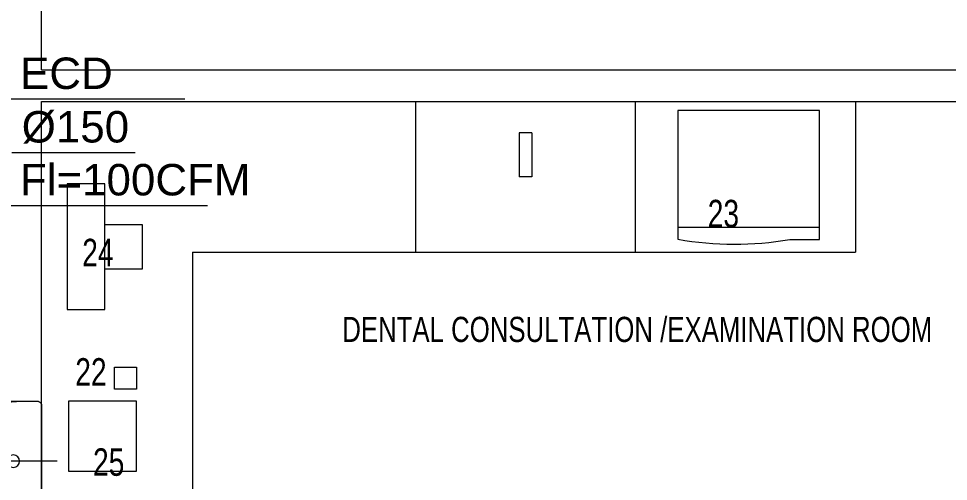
# Model space of a CAD drawing. Header units: millimetres. Extents: x -160614 to 59925, y -157025 to 0.
# Drawn here: x -52786 to -49827, y -99232 to -97759 of the extents above; entities that cross this region are included whole.
import ezdxf

# ---------------------------------------------------------------- set-up
doc = ezdxf.new("R2010")
doc.units = ezdxf.units.MM
doc.header["$LTSCALE"] = 8
doc.layers.get('0').update_dxf_attribs({"color": 9, "lineweight": 5})
for name, color, linetype, lineweight in [('72_EGR_BASE_TEXT', 9, 'Continuous', 5), ('72_EGR_EQP_TAG', 9, 'Continuous', 5), ('LOADING', 9, 'Continuous', 5), ('SANIT', 9, 'Continuous', 5), ('Walls', 9, 'Continuous', 5)]:
    doc.layers.add(name, color=color, linetype=linetype, lineweight=lineweight)
doc.layers.add('A-EXH', color=1, linetype='Continuous')
doc.layers.add('A-EXH-texts', color=1, linetype='Continuous')
doc.layers.get('0').off()
doc.layers.get('0').freeze()
doc.styles.add('ARIAL', font='arial.ttf')
doc.styles.add('X3G_ENTITY_257CFD', font='swisscl.ttf', dxfattribs={"height": 200})
doc.styles.add('X3G_ENTITY_9EC9', font='swisscl.ttf', dxfattribs={"height": 0.2})

# ---------------------------------------------------------------- blocks, each defined once
blk = doc.blocks.new('HVACFF')
at = {"layer": 'A-EXH-texts', "lineweight": 20, "ltscale": 1.014}
for p, q in [((-52813, -98015), (-52256.7, -98015)), ((-52813, -98015), (-52256.7, -98015)), ((-52807.6, -98185.4), (-52414.6, -98185.4)), ((-52807.6, -98185.4), (-52414.6, -98185.4)), ((-52813.4, -98353.7), (-52184.5, -98353.7)), ((-52813.4, -98353.7), (-52184.5, -98353.7))]:
    blk.add_line(p, q, dxfattribs=at)
at = {"layer": 'A-EXH-texts', "lineweight": 15, "style": 'ARIAL'}
for s, p in [('ECD', (-52781.2, -97983.2)), ('ECD', (-52781.2, -97983.2)), ('Ø150', (-52775.8, -98153.5)), ('Ø150', (-52775.8, -98153.5)), ('Fl=100CFM', (-52781.6, -98321.9)), ('Fl=100CFM', (-52781.6, -98321.9))]:
    blk.add_text(s, height=100, dxfattribs=at).set_placement(p)
blk = doc.blocks.new('WC manta')
at = {"layer": 'SANIT'}
for p, q in [((-0.13, 0.18), (-0.13, -0.18)), ((-0.12, 0.19), (0.41, 0.19)), ((0.109, 0.18), (0.109, -0.18)), ((0.239, 0.13), (0.41, 0.13)), ((0.05, 0.09), (0.05, -0.09)), ((0.209, 0.1), (0.209, -0.1)), ((0.229, 0.1), (0.229, -0.1)), ((0.2955, 0.051), (0.3581, 0.0393)), ((-0.18, 0), (0.65, 0)), ((0.2955, -0.051), (0.3581, -0.0393)), ((0.239, -0.13), (0.41, -0.13)), ((-0.12, -0.19), (0.41, -0.19))]:
    blk.add_line(p, q, dxfattribs=at)
for centre, radius in [((0.159, 0.0752), 0.01), ((-0.04, 0), 0.02), ((0.159, -0.0753), 0.01)]:
    blk.add_circle(centre, radius, dxfattribs=at)
for centre, radius, start, end in [((-0.12, 0.18), 0.01, 90, 180), ((-0.05, 0.09), 0.1, 0, 90), ((0.119, 0.18), 0.01, 90, 180), ((0.41, 0), 0.19, 270, 90), ((0.239, 0.1), 0.03, 90, 180), ((0.259, 0.1), 0.03, 90, 180), ((0.3147, 0), 0.13, 270, 90), ((0.41, 0), 0.13, 270, 90), ((0.3029, 0), 0.0588, 141.525, 218.475), ((0.2882, 0.0117), 0.04, 79.4289, 141.525), ((0.3271, 0.0044), 0.04, 79.4289, 166.4176), ((0.3507, 0), 0.04, 280.5711, 79.4289), ((0.3454, 0), 0.0588, 166.4176, 193.5824), ((0.3271, -0.0044), 0.04, 193.5824, 280.5711), ((0.2882, -0.0117), 0.04, 218.475, 280.5711), ((-0.05, -0.09), 0.1, 270, 0), ((0.239, -0.1), 0.03, 180, 270), ((0.259, -0.1), 0.03, 180, 270), ((-0.12, -0.18), 0.01, 180, 270), ((0.119, -0.18), 0.01, 180, 270)]:
    blk.add_arc(centre, radius, start, end, dxfattribs=at)
blk = doc.blocks.new('3-Wall-hung vitreous china basin -  Khroma - 327651xx0 - 327651000 White-4272088-4-Second Floor Level')
at = {"layer": 'LOADING'}
for p, q in [((475, 489.5), (-225, 489.5)), ((-225, 489.5), (-225, 10)), ((475, 10), (475, 489.5)), ((105, 250), (145, 250)), ((105, 110), (105, 250)), ((145, 110), (145, 250)), ((105, 110), (145, 110))]:
    blk.add_line(p, q, dxfattribs=at)
blk = doc.blocks.new('D.110.51.53')
blk.add_lwpolyline([(285914, 4547), (286139, 4547), (286139, 4332), (285914, 4332), (285914, 4547)])
blk = doc.blocks.new('D.111.03.06')
blk.add_lwpolyline([(292372, 3690), (292442, 3690), (292442, 3620), (292372, 3620), (292372, 3690)])
blk = doc.blocks.new('D.122.06.11')
for points in [[(285783, 4268), (285783, 4268), (285783, 4388), (285713, 4388), (285643, 4388), (285643, 4268)], [(285513, 4148), (285913, 4148), (285913, 4268), (285513, 4268), (285513, 4148)]]:
    blk.add_lwpolyline(points)
blk = doc.blocks.new('Dental Sterilizer')
at = {"layer": 'LOADING'}
for p, q in [((-40485.8, -32478.8, 0.1), (-40935.8, -32478.8, 0.1)), ((-40935.8, -32478.8, 0.1), (-40935.8, -32888.3, 0.1)), ((-40485.8, -32889.4, 0.1), (-40485.8, -32478.8, 0.1)), ((-40935.8, -32850.6, 0.1), (-40485.8, -32850.6, 0.1)), ((-40579.8, -32889.4, 0.1), (-40485.8, -32889.4, 0.1))]:
    blk.add_line(p, q, dxfattribs=at)
blk.add_arc((-40754.9, -31881.8, 0.1), 1022.7, 259.8109, 279.8595, dxfattribs=at)
blk = doc.blocks.new('1stF')
at = {"layer": 'LOADING', "color": 9}
for p, q in [((-50123.2, -98022.6, 0), (-50123.2, -98502.6, 0)), ((-52232.8, -98502.6, 0), (-52232.8, -100403.5, 0)), ((-52232.8, -98502.6, 0), (-50123.2, -98502.6, 0))]:
    blk.add_line(p, q, dxfattribs=at)
at = {"layer": 'Walls', "color": 9}
for p, q in [((-52712.8, -97922.6, 0.1), (-52712.8, -94422.6, 0.1)), ((-52712.8, -97922.6, 0.1), (-48712.8, -97922.6, 0.1)), ((-52712.8, -101585, 0.1), (-52712.8, -98022.6, 0.1)), ((-52712.8, -98022.6, 0.1), (-48712.8, -98022.6, 0.1))]:
    blk.add_line(p, q, dxfattribs=at)
at = {"layer": 'LOADING', "color": 9}
for name, p, rotation in [('3-Wall-hung vitreous china basin -  Khroma - 327651xx0 - 327651000 White-4272088-4-Second Floor Level', (-51048.2, -98013.1, 0), 180), ('D.122.06.11', (-56779.4, 187227.8, 0), 270), ('D.111.03.06', (-56100.4, 193503.8, 0), 270), ('D.110.51.53', (-56958.4, 186938.8, 0), 270)]:
    blk.add_blockref(name, p, dxfattribs=dict(at, rotation=rotation))
blk.add_blockref('Dental Sterilizer', (-9752, -65572.8, 0), dxfattribs=at)
at = {"layer": 'SANIT', "color": 9, "xscale": -999.9999999999995, "yscale": 999.9999999999995, "zscale": 999.9999999999995}
blk.add_blockref('WC manta', (-52842.8, -99167.6, 0.1), dxfattribs=at)
at = {"layer": '72_EGR_BASE_TEXT', "color": 9, "insert": (-50817.3, -98708.3, 0.1), "char_height": 80, "width": 3270.33, "attachment_point": 2, "style": 'X3G_ENTITY_9EC9'}
blk.add_mtext('DENTAL CONSULTATION /EXAMINATION ROOM', dxfattribs=at)
at = {"layer": '72_EGR_EQP_TAG', "color": 9, "char_height": 87.47, "attachment_point": 2, "style": 'X3G_ENTITY_257CFD'}
for s, insert in [('23', (-50543.2, -98336, 0)), ('24', (-52533.5, -98460, -0.1)), ('22', (-52555.6, -98839.8, -0.2)), ('25', (-52499.1, -99126.7, -0.1))]:
    blk.add_mtext(s, dxfattribs=dict(at, insert=insert))

msp = doc.modelspace()

# ---------------------------------------------------------------- block references
at = {"layer": '72_EGR_EQP_TAG'}
msp.add_blockref('1stF', (0, 0), dxfattribs=at)
at = {"layer": 'A-EXH'}
msp.add_blockref('HVACFF', (0, 0), dxfattribs=at)

doc.saveas('drawing.dxf')
